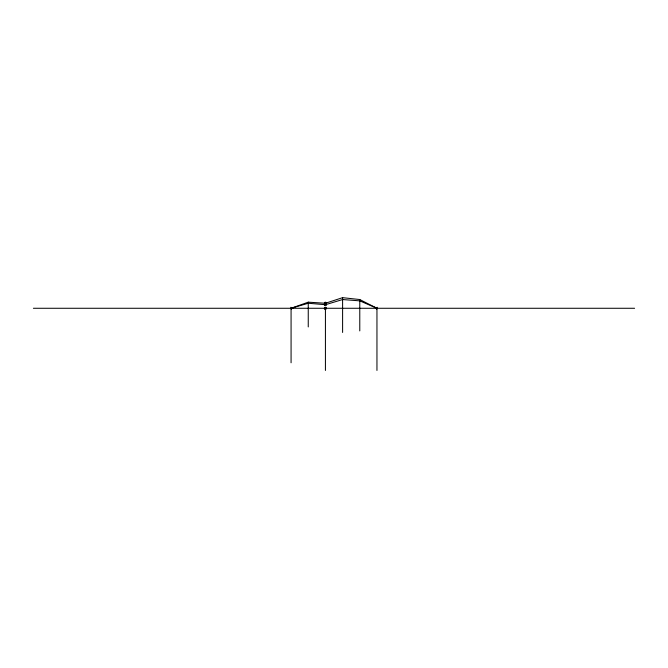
<?xml version="1.0" encoding="UTF-8"?>
<svg xmlns="http://www.w3.org/2000/svg" width="668" height="668" viewBox="0 0 668 668"><rect width="100%" height="100%" fill="white"/><g stroke="black" fill="none" stroke-linecap="round" stroke-linejoin="round"><path stroke-width="1" d="M376.744 309.284L377.161 307.272M376.952 370.448L376.952 308.274L359.776 299.54L342.601 297.669L325.425 303.255L308.249 302.17L291.073 308.274L291.073 362.782M293.093 307.915L291.073 308.274L308.249 303.247L325.425 304.717L342.601 299.54L359.776 300.859L376.952 308.274M33.4 308.274L634.6 308.274M290.897 307.272L291.256 309.284M359.776 299.54L359.776 330.911M342.601 297.669L342.601 332.455M325.425 308.274L325.425 370.448M308.249 302.17L308.249 326.928M324.439 303.631A1.035 1.027 0 0 1 325.717 302.93M324.999 304.19A1.035 1.027 0 0 1 324.665 302.562A1.035 1.027 0 0 1 326.318 302.738A1.035 1.027 0 0 1 325.642 304.257M324.999 305.652A1.035 1.027 0 0 1 324.598 304.099A1.035 1.027 0 0 1 326.209 304.04A1.035 1.027 0 0 1 325.917 305.618M324.899 309.167A1.052 1.027 0 0 0 326.477 308.274A1.052 1.027 0 0 0 324.899 307.389A1.052 1.027 0 0 0 324.899 309.167"/></g></svg>
